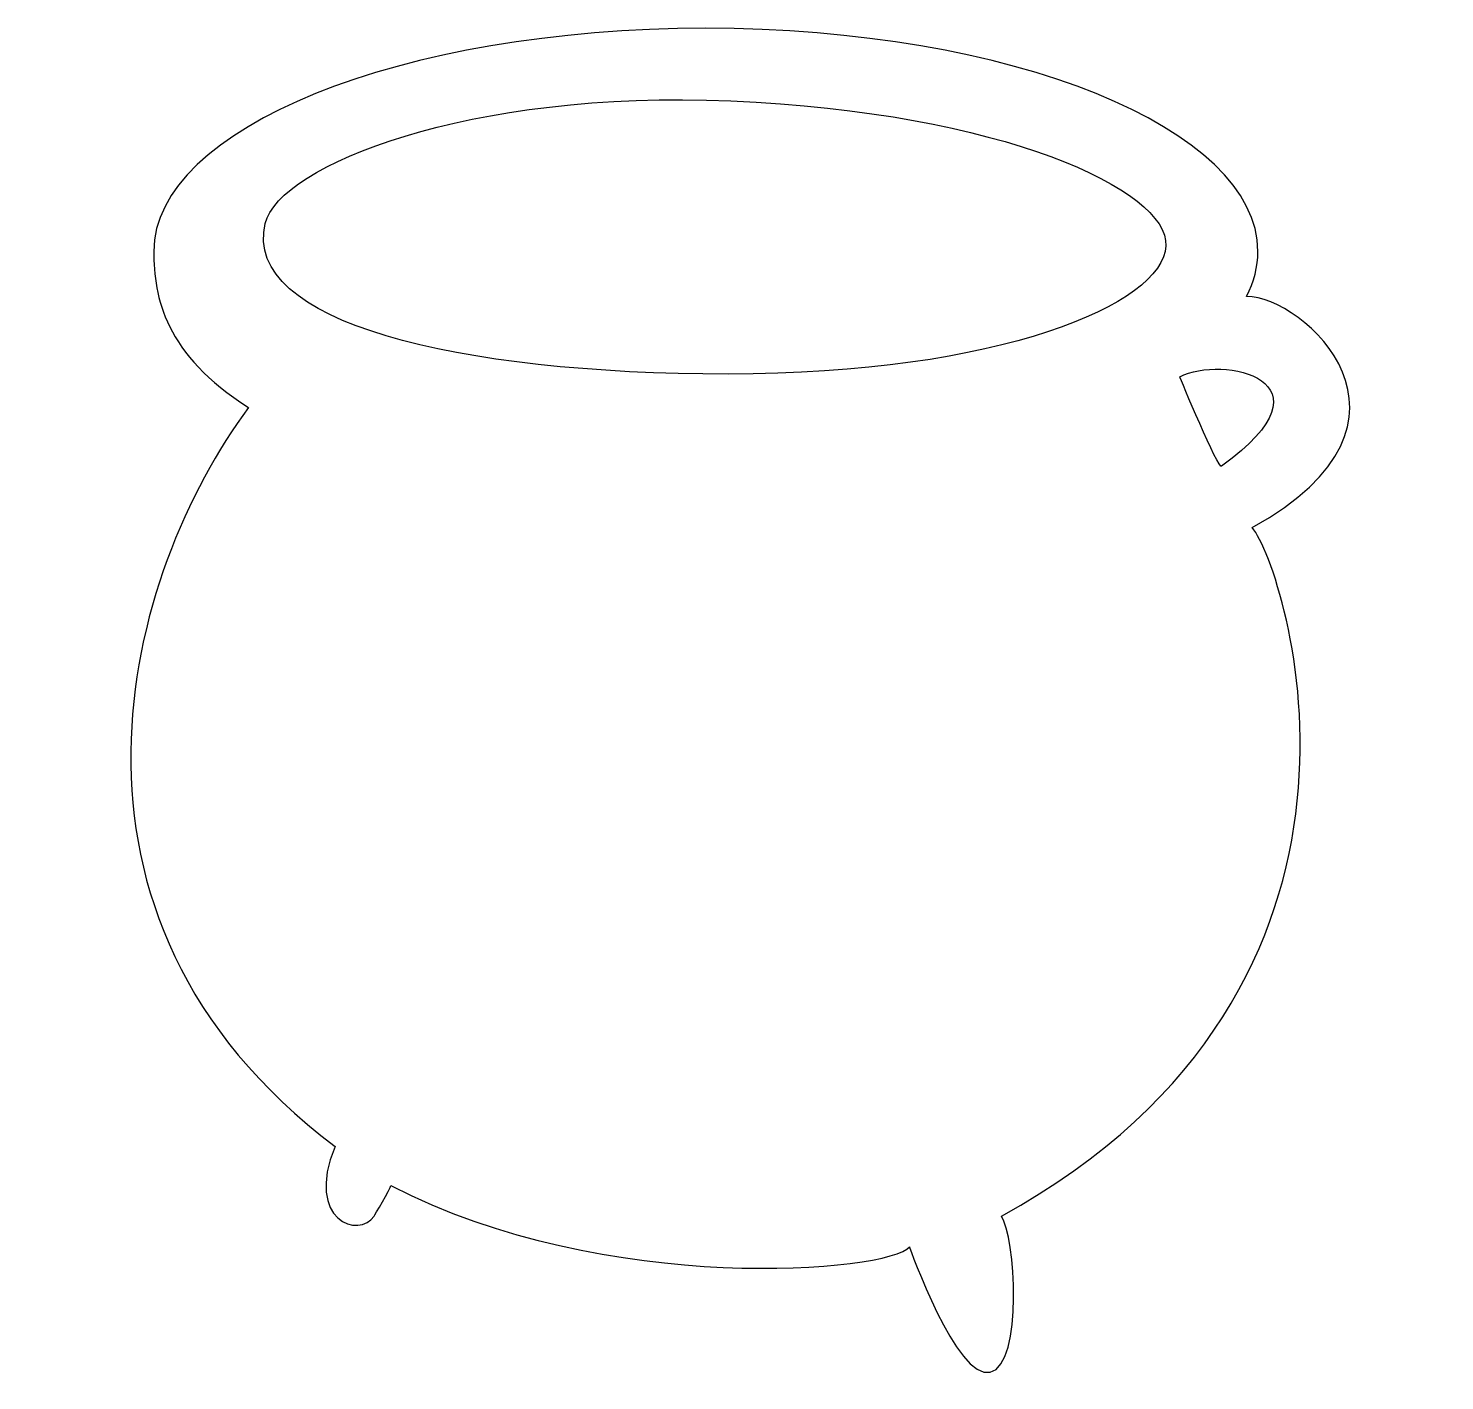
# Model space of a CAD drawing. Header units: centimetres. Extents: x -6.8 to 6.7, y -6.5 to 6.4.
import ezdxf

# ---------------------------------------------------------------- set-up
doc = ezdxf.new("R2010")
doc.units = ezdxf.units.CM
doc.header["$MEASUREMENT"] = 0
doc.layers.add('Camada 1', color=7, linetype='Continuous')

msp = doc.modelspace()

# ---------------------------------------------------------------- linework, layer by layer
at = {"layer": 'Camada 1'}
for points, knots in [([(-4.66595, 2.77991), (-5.4597, 3.28262), (-5.56553, 3.82322), (-5.56553, 4.26158), (-5.56553, 4.26158), (-5.56553, 5.43059), (-3.22008, 6.37825), (-0.32678, 6.37825), (-0.32678, 6.37825), (2.56652, 6.37825), (4.91197, 5.43059), (4.91197, 4.26158), (4.91197, 4.26158), (4.91197, 4.11545), (4.8753, 3.97279), (4.80553, 3.83499), (4.80553, 3.83499), (5.3353, 3.83824), (6.68467, 2.64762), (4.85905, 1.6422), (4.85905, 1.6422), (5.17655, 1.24532), (6.47301, -2.69697), (2.4778, -4.89301), (2.4778, -4.89301), (2.61009, -5.07822), (2.68947, -6.2953), (2.37197, -6.37468), (2.37197, -6.37468), (2.05447, -6.45406), (1.60468, -5.18405), (1.60468, -5.18405), (1.60468, -5.18405), (1.41947, -5.42218), (-1.27928, -5.6603), (-3.31657, -4.60197), (-3.31657, -4.60197), (-3.31657, -4.62843), (-3.47532, -4.89301), (-3.47532, -4.89301), (-3.47532, -4.89301), (-3.60761, -5.10468), (-4.13678, -4.94593), (-3.84574, -4.23155), (-3.84574, -4.23155), (-6.75616, -2.03551), (-5.83012, 1.21887), (-4.66595, 2.77991)], [0, 0, 0, 0, 0.07692308, 0.07692308, 0.07692308, 0.07692308, 0.15384615, 0.15384615, 0.15384615, 0.15384615, 0.23076923, 0.23076923, 0.23076923, 0.23076923, 0.30769231, 0.30769231, 0.30769231, 0.30769231, 0.38461538, 0.38461538, 0.38461538, 0.38461538, 0.46153846, 0.46153846, 0.46153846, 0.46153846, 0.53846154, 0.53846154, 0.53846154, 0.53846154, 0.61538462, 0.61538462, 0.61538462, 0.61538462, 0.69230769, 0.69230769, 0.69230769, 0.69230769, 0.76923077, 0.76923077, 0.76923077, 0.76923077, 0.84615385, 0.84615385, 0.84615385, 0.84615385, 1, 1, 1, 1]), ([(-0.11512, 3.09741), (2.45668, 3.09741), (4.01238, 3.75887), (4.03884, 4.31449), (4.03884, 4.31449), (4.06413, 4.84569), (2.48081, 5.581), (-0.08866, 5.69032), (-0.08866, 5.69032), (-2.57574, 5.79615), (-4.37491, 5.08178), (-4.5072, 4.52615), (-4.5072, 4.52615), (-4.73059, 3.58798), (-2.68692, 3.09741), (-0.11512, 3.09741)], [0, 0, 0, 0, 0.2, 0.2, 0.2, 0.2, 0.4, 0.4, 0.4, 0.4, 0.6, 0.6, 0.6, 0.6, 1, 1, 1, 1]), ([(4.568, 2.22429), (5.70571, 3.0445), (4.568, 3.28262), (4.17112, 3.07096), (4.17112, 3.07096), (4.17113, 3.07095), (4.54155, 2.17137), (4.568, 2.22429)], [0, 0, 0, 0, 0.33333333, 0.33333333, 0.33333333, 0.33333333, 1, 1, 1, 1])]:
    msp.add_open_spline(points, degree=3, knots=knots, dxfattribs=at)

doc.saveas('drawing.dxf')
